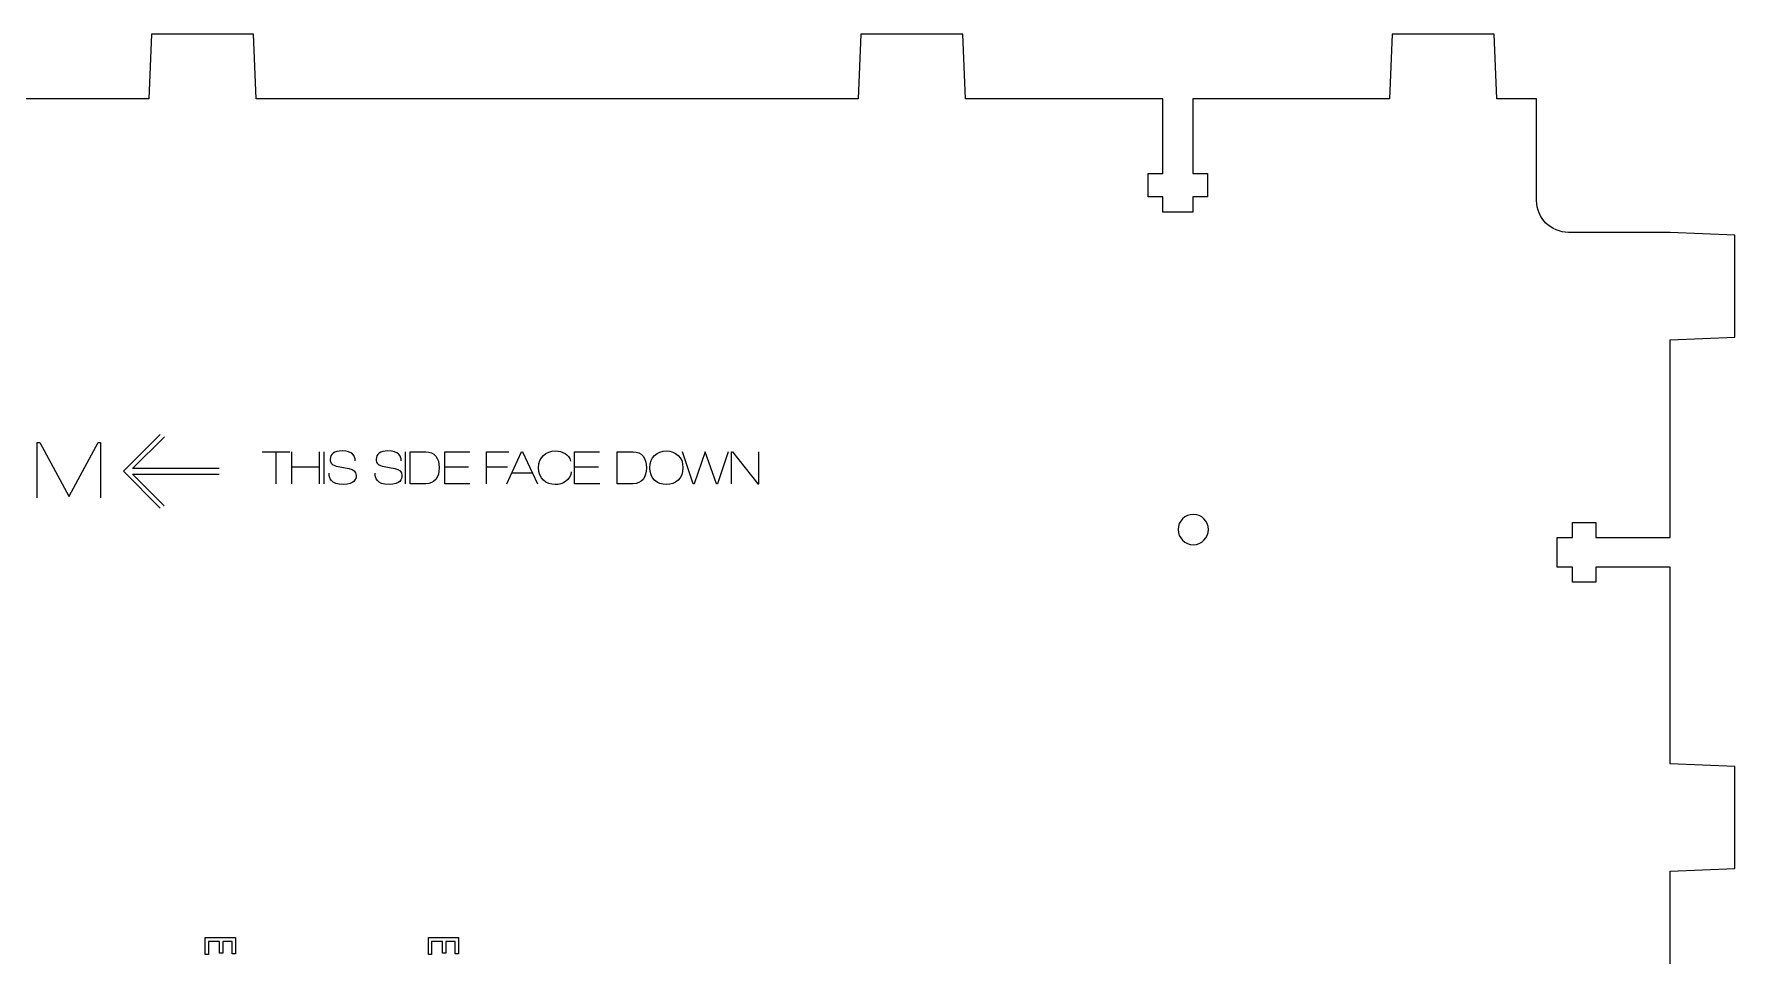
# Model space of a CAD drawing. Header units: millimetres. Extents: x -1100 to -75, y -506 to -118.
# Drawn here: x -921.8 to -761.7, y -215.3 to -128.5 of the extents above; entities that cross this region are included whole.
import ezdxf

# ---------------------------------------------------------------- set-up
doc = ezdxf.new("R2010")
doc.units = ezdxf.units.MM
doc.layers.add('CUTS', color=1, linetype='Continuous', true_color=0xff0000)
doc.layers.add('TEXT', color=5, linetype='Continuous', true_color=0x0000ff)

msp = doc.modelspace()

# ---------------------------------------------------------------- linework, layer by layer
at = {"layer": 'CUTS', "color": 1, "lineweight": 25, "true_color": 0xff0000}
for points in [[(-780.34, -144.21), (-780.34, -134.65), (-780.61, -134.65), (-784.09, -134.65), (-784.34, -128.54), (-793.94, -128.54), (-794.19, -134.63), (-812.72, -134.63), (-812.72, -141.65), (-811.32, -141.65), (-811.32, -143.85), (-812.72, -143.85), (-812.72, -145.29), (-815.52, -145.29), (-815.52, -143.85), (-816.92, -143.85), (-816.92, -141.65), (-815.52, -141.65), (-815.52, -134.63), (-834.1, -134.63), (-834.35, -128.54), (-843.95, -128.54), (-844.2, -134.63), (-900.87, -134.63), (-901.12, -128.54), (-910.72, -128.54), (-910.97, -134.63), (-929.5, -134.63)], [(-767.76, -273.33), (-767.76, -207.34), (-761.67, -207.09), (-761.67, -197.49), (-767.76, -197.24), (-767.76, -178.72), (-774.78, -178.72), (-774.78, -180.12), (-776.98, -180.12), (-776.98, -178.72), (-778.42, -178.72), (-778.42, -175.92), (-776.98, -175.92), (-776.98, -174.52), (-774.78, -174.52), (-774.78, -175.92), (-767.76, -175.92), (-767.76, -157.32), (-761.67, -157.07), (-761.67, -147.47), (-767.76, -147.22), (-767.76, -147.21), (-777.34, -147.21)]]:
    msp.add_lwpolyline(points, dxfattribs=at)
for points in [[(-777.34, -147.21), (-779, -147.21), (-780.34, -145.87), (-780.34, -144.21)], [(-812.66, -173.75), (-813.45, -173.75), (-814.09, -174.38), (-814.09, -175.17)], [(-811.24, -175.17), (-811.24, -174.38), (-811.88, -173.75), (-812.66, -173.75)], [(-814.09, -175.17), (-814.09, -175.96), (-813.45, -176.6), (-812.66, -176.6)], [(-812.66, -176.6), (-811.88, -176.6), (-811.24, -175.96), (-811.24, -175.17)]]:
    msp.add_open_spline(points, degree=3, dxfattribs=at)
at = {"layer": 'TEXT', "color": 5, "lineweight": 25, "true_color": 0x0000ff}
for points in [[(-909.9, -173.17), (-913.38, -169.69), (-909.9, -166.22)], [(-904.35, -169.44), (-912.52, -169.44), (-909.52, -166.44)], [(-921.48, -172.18), (-921.48, -166.97), (-921.24, -166.97), (-918.5, -172.04), (-918.49, -172.04), (-915.76, -166.97), (-915.52, -166.97), (-915.52, -172.18)], [(-900.3, -167.85), (-897.7, -167.85)], [(-898.99, -170.87), (-898.99, -167.85)], [(-897.53, -170.87), (-897.53, -167.85)], [(-894.94, -167.85), (-894.94, -170.87)], [(-894.51, -167.85), (-894.51, -170.87)], [(-886.84, -167.85), (-886.84, -170.87)], [(-886.38, -167.85), (-884.91, -167.85)], [(-884.91, -170.87), (-886.38, -170.87), (-886.38, -167.85), (-886.38, -167.85)], [(-880.75, -170.87), (-883.13, -170.87), (-883.13, -167.85), (-880.78, -167.85)], [(-879.21, -170.87), (-879.21, -167.85), (-877.09, -167.85)], [(-877.29, -170.87), (-875.91, -167.85), (-875.8, -167.85), (-874.41, -170.87)], [(-868.53, -170.87), (-870.91, -170.87), (-870.91, -167.85), (-868.55, -167.85)], [(-866.88, -167.85), (-865.4, -167.85)], [(-865.4, -170.87), (-866.88, -170.87), (-866.88, -167.85), (-866.88, -167.85)], [(-856.44, -167.85), (-857.45, -170.87), (-857.56, -170.87), (-858.6, -167.87), (-858.61, -167.87), (-859.64, -170.87), (-859.75, -170.87), (-860.76, -167.85)], [(-856.14, -170.87), (-856.14, -167.85), (-856.03, -167.85), (-853.65, -170.87), (-853.56, -170.87), (-853.56, -167.85)], [(-897.53, -169.26), (-894.94, -169.26)], [(-893.16, -169.25), (-892.16, -169.42)], [(-888.84, -169.25), (-887.84, -169.42)], [(-883.13, -169.26), (-880.88, -169.26)], [(-879.21, -169.26), (-877.22, -169.26)], [(-870.91, -169.26), (-868.65, -169.26)], [(-909.53, -172.93), (-912.52, -169.95), (-904.35, -169.95)], [(-874.87, -169.87), (-876.84, -169.87)], [(-904.34, -215.05), (-904.34, -213.94), (-905.36, -213.94), (-905.36, -215.18), (-905.67, -215.18), (-905.67, -213.57), (-902.82, -213.57), (-902.82, -215.11), (-903.13, -215.11), (-903.13, -213.94), (-904.03, -213.94), (-904.03, -215.05), (-904.34, -215.05), (-904.34, -215.05)], [(-883.34, -215.05), (-883.34, -213.94), (-884.37, -213.94), (-884.37, -215.18), (-884.67, -215.18), (-884.67, -213.57), (-881.82, -213.57), (-881.82, -215.11), (-882.13, -215.11), (-882.13, -213.94), (-883.03, -213.94), (-883.03, -215.05), (-883.34, -215.05), (-883.34, -215.05)]]:
    msp.add_lwpolyline(points, dxfattribs=at)
for points in [[(-892.79, -167.78), (-893.56, -167.78), (-893.91, -168.07), (-893.91, -168.56)], [(-891.55, -168.7), (-891.58, -168.23), (-891.78, -167.78), (-892.79, -167.78)], [(-888.47, -167.78), (-889.23, -167.78), (-889.58, -168.07), (-889.58, -168.56)], [(-887.22, -168.7), (-887.25, -168.23), (-887.46, -167.78), (-888.47, -167.78)], [(-884.91, -167.85), (-884.07, -167.85), (-883.65, -168.46), (-883.65, -169.36)], [(-874.29, -169.36), (-874.29, -168.36), (-873.58, -167.78), (-872.72, -167.78)], [(-872.72, -167.78), (-872.01, -167.78), (-871.44, -168.08), (-871.28, -168.73)], [(-865.4, -167.85), (-864.57, -167.85), (-864.14, -168.46), (-864.14, -169.36)], [(-863.83, -169.36), (-863.83, -168.36), (-863.13, -167.78), (-862.26, -167.78)], [(-862.26, -167.78), (-861.4, -167.78), (-860.7, -168.36), (-860.7, -169.36)], [(-893.91, -168.56), (-893.91, -168.97), (-893.66, -169.14), (-893.16, -169.25)], [(-892.16, -169.42), (-891.69, -169.52), (-891.47, -169.72), (-891.47, -170.09)], [(-889.58, -168.56), (-889.58, -168.97), (-889.34, -169.14), (-888.84, -169.25)], [(-887.84, -169.42), (-887.37, -169.52), (-887.15, -169.72), (-887.15, -170.09)], [(-883.65, -169.36), (-883.65, -170.26), (-884.07, -170.87), (-884.91, -170.87)], [(-872.72, -170.94), (-873.58, -170.94), (-874.29, -170.36), (-874.29, -169.36)], [(-871.21, -169.73), (-871.3, -170.53), (-872.02, -170.94), (-872.72, -170.94)], [(-864.14, -169.36), (-864.14, -170.26), (-864.57, -170.87), (-865.4, -170.87)], [(-862.26, -170.94), (-863.13, -170.94), (-863.83, -170.36), (-863.83, -169.36)], [(-860.7, -169.36), (-860.7, -170.36), (-861.4, -170.94), (-862.26, -170.94)], [(-892.67, -170.94), (-893.87, -170.94), (-894.01, -170.31), (-894.01, -169.88)], [(-891.47, -170.09), (-891.47, -170.43), (-891.63, -170.94), (-892.67, -170.94)], [(-888.35, -170.94), (-889.55, -170.94), (-889.68, -170.31), (-889.69, -169.88)], [(-887.15, -170.09), (-887.15, -170.43), (-887.31, -170.94), (-888.35, -170.94)]]:
    msp.add_open_spline(points, degree=3, dxfattribs=at)

doc.saveas('drawing.dxf')
